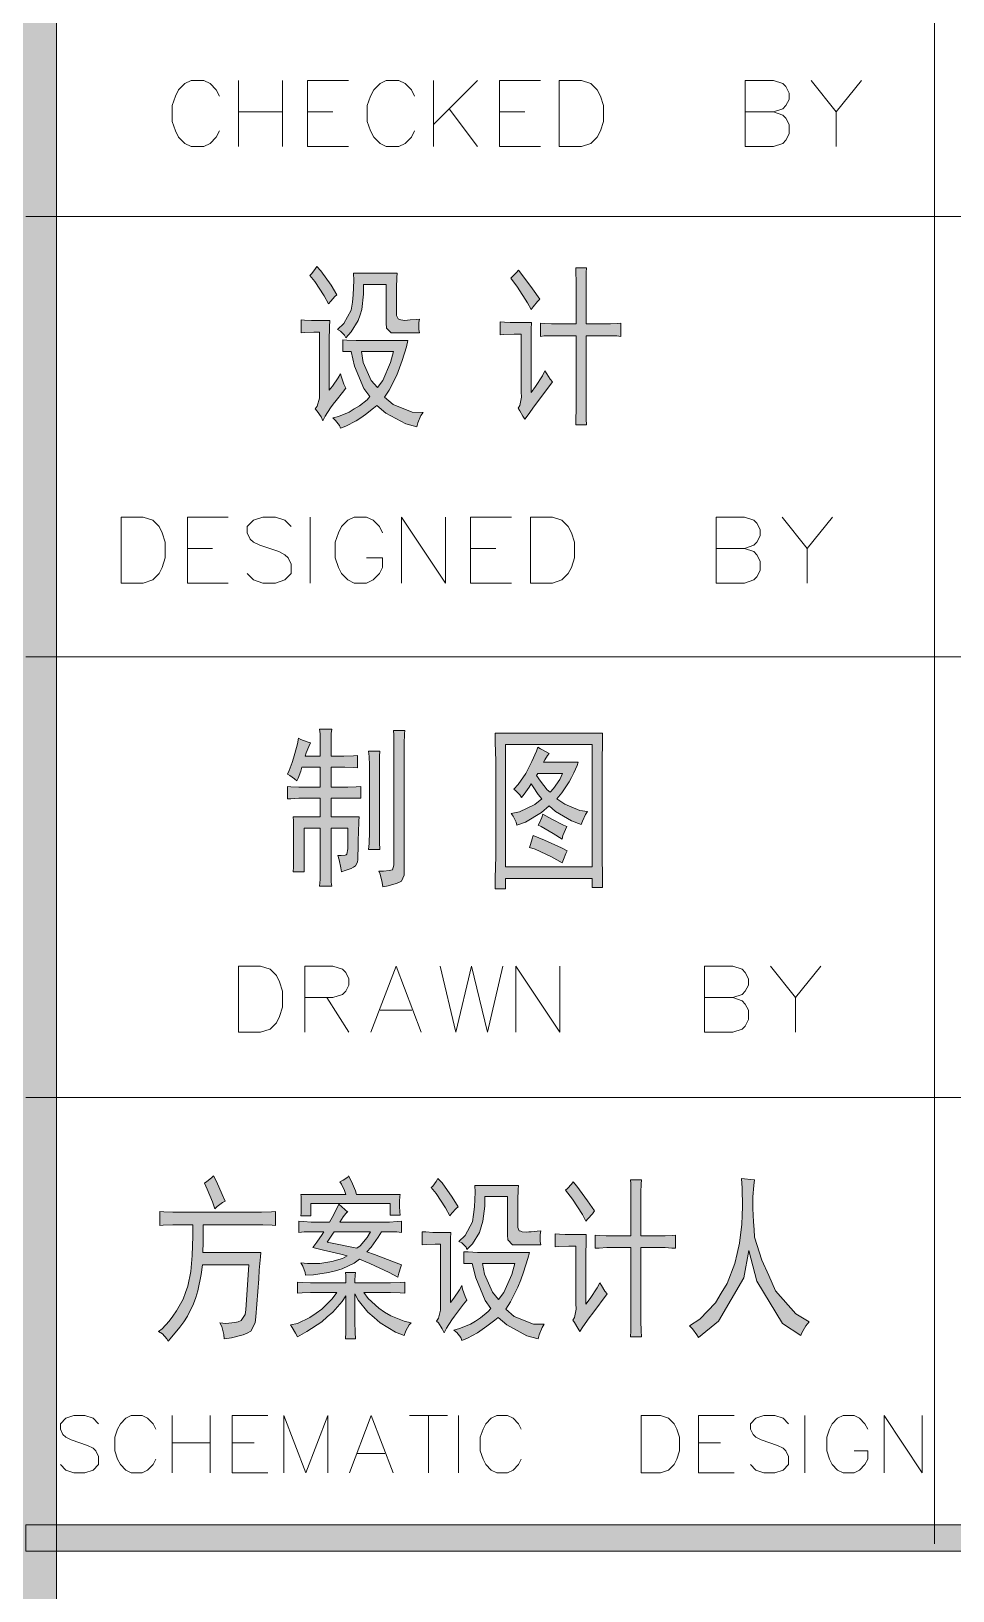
# Model space of a CAD drawing. Header units: millimetres. Extents: x 0 to 829, y 0 to 586.
# Drawn here: x 770.05 to 784.83, y 108.09 to 133.12 of the extents above; entities that cross this region are included whole.
import ezdxf

# ---------------------------------------------------------------- set-up
doc = ezdxf.new("R2010")
doc.units = ezdxf.units.MM

msp = doc.modelspace()

# ---------------------------------------------------------------- hatches: boundary and pattern name
h = msp.add_hatch(color=0)
h.dxf.hatch_style = 2
h.paths.add_polyline_path([(770.449028, 9.860139), (769.464778, 9.860139), (769.464778, 575.772139), (770.449028, 575.772139)])
h = msp.add_hatch(color=0)
h.dxf.hatch_style = 2
h.paths.add_polyline_path([(774.625917, 129.342444), (774.692944, 129.271889), (774.855222, 129.042583), (774.950472, 128.887361), (774.915194, 128.859139), (774.851694, 128.788583), (774.816417, 128.742722), (774.745861, 128.869722), (774.597694, 129.099028), (774.516556, 129.197806), (774.54125, 129.2225), (774.597694, 129.293056)])
h = msp.add_hatch(color=0)
h.dxf.hatch_style = 2
h.paths.add_polyline_path([(775.892389, 128.277056), (775.821833, 128.277056), (775.744222, 128.354667), (775.740694, 128.432278), (775.740694, 129.053167), (775.373806, 129.053167), (775.373806, 128.897944), (775.349111, 128.654528), (775.320889, 128.566333), (775.292667, 128.478139), (775.179778, 128.294694), (775.091583, 128.199444), (775.073944, 128.23825), (775.006917, 128.305278), (774.957528, 128.3335), (775.063361, 128.42875), (775.179778, 128.643944), (775.197417, 128.767417), (775.211528, 128.887361), (775.222111, 129.120194), (775.215056, 129.233083), (775.917083, 129.233083), (775.913556, 129.166056), (775.9065, 129.00025), (775.9065, 128.897944), (775.9065, 128.598083), (775.9065, 128.55575), (775.931194, 128.502833), (775.952361, 128.49225), (775.977056, 128.485194), (776.040556, 128.478139), (776.082889, 128.481667), (776.125222, 128.485194), (776.220472, 128.49225), (776.273389, 128.499306), (776.266333, 128.442861), (776.266333, 128.3335), (776.273389, 128.277056)])
h = msp.add_hatch(color=0)
h.dxf.hatch_style = 2
h.paths.add_polyline_path([(777.864417, 129.286), (777.917333, 129.215444), (778.090194, 128.982611), (778.206611, 128.820333), (778.167806, 128.778), (778.09725, 128.693333), (778.0655, 128.654528), (778.009056, 128.760361), (777.846778, 129.010833), (777.740944, 129.155472), (777.769167, 129.183694), (777.832667, 129.247194)])
h = msp.add_hatch(color=0)
h.dxf.hatch_style = 2
h.paths.add_polyline_path([(778.788694, 128.421694), (778.788694, 128.975556), (778.788694, 129.088444), (778.785167, 129.261306), (778.781639, 129.321278), (778.9545, 129.321278), (778.950972, 129.247194), (778.947444, 129.120194), (778.947444, 129.067278), (778.947444, 128.421694), (779.289639, 128.421694), (779.339028, 128.421694), (779.448389, 128.42875), (779.504833, 128.432278), (779.504833, 128.220611), (779.441333, 128.227667), (779.339028, 128.231194), (779.296694, 128.231194), (778.947444, 128.231194), (778.947444, 127.123472), (778.947444, 127.056444), (778.950972, 126.894167), (778.9545, 126.798917), (778.781639, 126.798917), (778.785167, 126.894167), (778.788694, 127.049389), (778.788694, 127.112889), (778.788694, 128.231194), (778.464139, 128.231194), (778.400639, 128.231194), (778.277167, 128.227667), (778.213667, 128.220611), (778.213667, 128.432278), (778.277167, 128.42875), (778.393583, 128.421694), (778.4465, 128.421694)])
h = msp.add_hatch(color=0)
h.dxf.hatch_style = 2
h.paths.add_polyline_path([(774.834056, 128.478139), (774.830528, 128.375833), (774.823472, 128.153583), (774.823472, 128.033639), (774.823472, 127.356306), (774.879917, 127.423333), (774.971639, 127.553861), (775.006917, 127.620889), (775.021028, 127.567972), (775.063361, 127.451556), (775.091583, 127.388056), (775.038667, 127.321028), (774.936361, 127.194028), (774.8905, 127.134056), (774.844639, 127.074083), (774.7635, 126.940028), (774.724694, 126.865944), (774.696472, 126.929444), (774.632972, 127.021167), (774.601222, 127.056444), (774.632972, 127.098778), (774.66825, 127.229306), (774.66825, 127.310444), (774.66825, 128.287639), (774.580056, 128.287639), (774.435417, 128.284111), (774.375444, 128.277056), (774.375444, 128.488722), (774.428361, 128.481667), (774.54125, 128.478139), (774.601222, 128.478139)])
h = msp.add_hatch(color=0)
h.dxf.hatch_style = 2
h.paths.add_polyline_path([(778.072556, 128.442861), (778.069028, 128.337028), (778.0655, 128.114778), (778.0655, 127.998361), (778.0655, 127.321028), (778.136056, 127.416278), (778.248944, 127.589139), (778.28775, 127.66675), (778.315972, 127.620889), (778.372417, 127.532694), (778.407694, 127.490361), (778.171333, 127.176389), (778.118417, 127.105833), (778.016111, 126.961194), (777.963194, 126.890639), (777.934972, 126.940028), (777.882056, 127.028222), (777.857361, 127.067028), (777.885583, 127.112889), (777.910278, 127.243417), (777.90675, 127.331611), (777.90675, 128.255889), (777.793861, 128.255889), (777.628056, 128.248833), (777.571611, 128.245306), (777.571611, 128.453444), (777.638639, 128.449917), (777.730361, 128.442861), (777.755056, 128.442861)])
h = msp.add_hatch(color=0)
h.paths.add_polyline_path([(775.042194, 128.167694), (775.109222, 128.160639), (775.257389, 128.153583), (775.342056, 128.153583), (776.089944, 128.153583), (776.06525, 128.054806), (775.998222, 127.836083), (775.952361, 127.716139), (775.910028, 127.596194), (775.790083, 127.359833), (775.716, 127.243417), (775.850056, 127.127), (776.156972, 127.007056), (776.333361, 127), (776.298083, 126.950611), (776.248694, 126.834194), (776.231056, 126.767167), (776.054667, 126.816556), (775.733639, 126.989417), (775.592528, 127.112889), (775.536083, 127.067028), (775.409083, 126.96825), (775.331472, 126.915333), (775.257389, 126.865944), (775.095111, 126.77775), (775.006917, 126.746), (774.992806, 126.788333), (774.929306, 126.873), (774.883444, 126.911806), (774.975167, 126.932972), (775.148028, 127.007056), (775.229167, 127.056444), (775.310306, 127.105833), (775.433778, 127.204611), (775.476111, 127.254), (775.384389, 127.384528), (775.232694, 127.744361), (775.17625, 127.977194), (775.042194, 127.977194)])
h.paths.add_polyline_path([(775.599583, 127.398639), (775.68425, 127.511528), (775.81125, 127.800806), (775.857111, 127.977194), (775.342056, 127.977194), (775.370278, 127.804333), (775.500806, 127.515056)])
h = msp.add_hatch(color=0)
h.dxf.hatch_style = 2
h.paths.add_polyline_path([(774.523611, 121.69775), (774.498917, 121.641306), (774.456583, 121.535472), (774.438944, 121.486083), (774.682361, 121.486083), (774.682361, 121.623667), (774.678833, 121.842389), (774.671778, 121.92), (774.865806, 121.92), (774.85875, 121.845917), (774.855222, 121.630722), (774.855222, 121.486083), (774.982222, 121.486083), (775.063361, 121.486083), (775.215056, 121.489611), (775.282083, 121.496667), (775.282083, 121.295583), (775.222111, 121.302639), (775.077472, 121.306167), (774.989278, 121.306167), (774.855222, 121.306167), (774.855222, 120.985139), (775.063361, 120.985139), (775.126861, 120.985139), (775.260917, 120.992194), (775.331472, 120.995722), (775.331472, 120.80875), (774.855222, 120.80875), (774.855222, 120.508889), (775.306778, 120.508889), (775.30325, 120.441861), (775.296194, 120.258417), (775.292667, 120.142), (775.292667, 120.025583), (775.285611, 119.866833), (775.285611, 119.8245), (775.282083, 119.782167), (775.246806, 119.722194), (775.215056, 119.704556), (775.179778, 119.683389), (775.084528, 119.648111), (775.024556, 119.630472), (775.013972, 119.693972), (774.98575, 119.820972), (774.964583, 119.888), (775.0175, 119.888), (775.084528, 119.895056), (775.098639, 119.902111), (775.109222, 119.912694), (775.123333, 119.997361), (775.123333, 120.074972), (775.123333, 120.328972), (774.855222, 120.328972), (774.855222, 119.718667), (774.855222, 119.626944), (774.85875, 119.464667), (774.865806, 119.397639), (774.671778, 119.397639), (774.678833, 119.503472), (774.682361, 119.66575), (774.682361, 119.718667), (774.682361, 120.328972), (774.424833, 120.328972), (774.424833, 119.630472), (774.248444, 119.630472), (774.251972, 119.704556), (774.2555, 119.852722), (774.2555, 119.930333), (774.2555, 120.17375), (774.2555, 120.279583), (774.251972, 120.448917), (774.248444, 120.508889), (774.682361, 120.508889), (774.682361, 120.80875), (774.41425, 120.80875), (774.340167, 120.80875), (774.209639, 120.801694), (774.156722, 120.798167), (774.156722, 120.995722), (774.209639, 120.992194), (774.340167, 120.985139), (774.41425, 120.985139), (774.682361, 120.985139), (774.682361, 121.306167), (774.389556, 121.306167), (774.368389, 121.242667), (774.326056, 121.129778), (774.308417, 121.087444), (774.269611, 121.119194), (774.195528, 121.175639), (774.156722, 121.196806), (774.184944, 121.25325), (774.234333, 121.38025), (774.2555, 121.450806), (774.276667, 121.524889), (774.315472, 121.683639), (774.333111, 121.775361), (774.371917, 121.750667), (774.470694, 121.711861)])
h = msp.add_hatch(color=0)
h.dxf.hatch_style = 2
h.paths.add_polyline_path([(776.040556, 121.895306), (776.0335, 121.842389), (776.029972, 121.680111), (776.029972, 121.574278), (776.029972, 119.655167), (776.029972, 119.574028), (775.987639, 119.478778), (775.941778, 119.457611), (775.899444, 119.439972), (775.772444, 119.404694), (775.687778, 119.387056), (775.677194, 119.457611), (775.641917, 119.588139), (775.62075, 119.641056), (775.694833, 119.641056), (775.790083, 119.648111), (775.814778, 119.655167), (775.839472, 119.658694), (775.864167, 119.732778), (775.864167, 119.796278), (775.864167, 121.574278), (775.864167, 121.669528), (775.860639, 121.828278), (775.857111, 121.895306)])
h = msp.add_hatch(color=0)
h.paths.add_polyline_path([(779.212028, 121.852972), (779.2085, 121.711861), (779.204972, 121.408472), (779.204972, 121.242667), (779.204972, 120.053806), (779.204972, 119.880944), (779.2085, 119.542278), (779.212028, 119.376472), (779.046222, 119.376472), (779.046222, 119.521111), (777.65275, 119.521111), (777.65275, 119.355306), (777.486944, 119.355306), (777.490472, 119.524639), (777.497528, 119.880944), (777.497528, 120.064389), (777.497528, 121.242667), (777.497528, 121.401417), (777.490472, 121.708333), (777.486944, 121.852972)])
h.paths.add_polyline_path([(779.046222, 119.708083), (779.046222, 121.673056), (777.65275, 121.673056), (777.65275, 119.708083)])
h = msp.add_hatch(color=0)
h.dxf.hatch_style = 2
h.paths.add_polyline_path([(775.638389, 121.563694), (775.634861, 121.486083), (775.631333, 121.344972), (775.631333, 121.285), (775.631333, 120.36425), (775.631333, 120.286639), (775.634861, 120.096139), (775.638389, 119.986778), (775.454944, 119.986778), (775.465528, 120.082028), (775.472583, 120.269), (775.472583, 120.36425), (775.472583, 121.285), (775.472583, 121.341444), (775.465528, 121.479028), (775.454944, 121.563694)])
h = msp.add_hatch(color=0)
h.paths.add_polyline_path([(778.354778, 121.528417), (778.330083, 121.496667), (778.284222, 121.426111), (778.263056, 121.387306), (778.820444, 121.387306), (778.802806, 121.334389), (778.749889, 121.214444), (778.711083, 121.140361), (778.675806, 121.069806), (778.559389, 120.896944), (778.47825, 120.798167), (778.60525, 120.7135), (778.848667, 120.614722), (778.968611, 120.597083), (778.940389, 120.547694), (778.891, 120.441861), (778.869833, 120.385417), (778.714611, 120.448917), (778.457083, 120.597083), (778.354778, 120.685278), (778.234833, 120.579444), (777.973778, 120.424222), (777.836194, 120.374833), (777.825611, 120.424222), (777.77975, 120.519472), (777.744472, 120.565333), (777.878528, 120.590028), (778.125472, 120.709972), (778.238361, 120.798167), (778.178389, 120.868722), (778.09725, 120.992194), (778.069028, 121.041583), (778.03375, 120.985139), (777.952611, 120.875778), (777.913806, 120.819333), (777.882056, 120.865194), (777.822083, 120.928694), (777.786806, 120.953389), (777.857361, 121.031), (777.980833, 121.203861), (778.030222, 121.302639), (778.079611, 121.397889), (778.150167, 121.563694), (778.171333, 121.630722), (778.213667, 121.6025), (778.305389, 121.553111)])
h.paths.add_polyline_path([(778.153694, 121.175639), (778.217194, 121.080389), (778.323028, 120.946333), (778.368889, 120.907528), (778.425333, 120.963972), (778.524111, 121.112139), (778.569972, 121.207389), (778.171333, 121.207389)])
h = msp.add_hatch(color=0)
h.dxf.hatch_style = 2
h.paths.add_polyline_path([(778.252472, 120.551222), (778.397111, 120.473611), (778.587611, 120.374833), (778.637, 120.353667), (778.615833, 120.307806), (778.577028, 120.209028), (778.562917, 120.152583), (778.421806, 120.240778), (778.227778, 120.353667), (778.178389, 120.374833), (778.199556, 120.413639), (778.238361, 120.501833)])
h = msp.add_hatch(color=0)
h.dxf.hatch_style = 2
h.paths.add_polyline_path([(778.09725, 120.209028), (778.280694, 120.134944), (778.552333, 120.015), (778.644056, 119.965611), (778.622889, 119.91975), (778.584083, 119.8245), (778.562917, 119.775111), (778.390056, 119.870361), (778.129, 119.993833), (778.037278, 120.018528), (778.054917, 120.064389), (778.083139, 120.159639)])
h = msp.add_hatch(color=0)
h.dxf.hatch_style = 2
h.paths.add_polyline_path([(772.989028, 114.218861), (772.95375, 114.33175), (772.869083, 114.536361), (772.823222, 114.631611), (772.862028, 114.659833), (772.936111, 114.719806), (772.971389, 114.751556), (773.01725, 114.659833), (773.108972, 114.451694), (773.154833, 114.342333), (773.116028, 114.321167), (773.031361, 114.257667)])
h = msp.add_hatch(color=0)
h.dxf.hatch_style = 2
h.paths.add_polyline_path([(775.137444, 114.751556), (775.183306, 114.659833), (775.246806, 114.508139), (775.264444, 114.451694), (775.962944, 114.451694), (775.959417, 114.419944), (775.955889, 114.342333), (775.955889, 114.296472), (775.955889, 114.257667), (775.959417, 114.169472), (775.962944, 114.120083), (775.804194, 114.120083), (775.804194, 114.307056), (774.530667, 114.307056), (774.530667, 114.1095), (774.371917, 114.1095), (774.375444, 114.151833), (774.378972, 114.243556), (774.378972, 114.285889), (774.378972, 114.335278), (774.375444, 114.419944), (774.371917, 114.451694), (775.095111, 114.451694), (775.070417, 114.515194), (775.021028, 114.613972), (774.996333, 114.652778), (775.04925, 114.681), (775.123333, 114.730389)])
h = msp.add_hatch(color=0)
h.dxf.hatch_style = 2
h.paths.add_polyline_path([(776.569722, 114.709222), (776.63675, 114.635139), (776.799028, 114.409361), (776.894278, 114.254139), (776.862528, 114.225917), (776.7955, 114.151833), (776.76375, 114.1095), (776.689667, 114.2365), (776.5415, 114.465806), (776.463889, 114.564583), (776.488583, 114.58575), (776.5415, 114.659833)])
h = msp.add_hatch(color=0)
h.dxf.hatch_style = 2
h.paths.add_polyline_path([(778.742833, 114.652778), (778.799278, 114.582222), (778.968611, 114.345861), (779.085028, 114.187111), (779.04975, 114.14125), (778.975667, 114.060111), (778.943917, 114.021306), (778.891, 114.127139), (778.728722, 114.374083), (778.619361, 114.518722), (778.647583, 114.546944), (778.711083, 114.613972)])
h = msp.add_hatch(color=0)
h.dxf.hatch_style = 2
h.paths.add_polyline_path([(779.667111, 113.788472), (779.667111, 114.342333), (779.667111, 114.451694), (779.663583, 114.624556), (779.660056, 114.684528), (779.836444, 114.684528), (779.829389, 114.613972), (779.825861, 114.486972), (779.825861, 114.430528), (779.825861, 113.788472), (780.168056, 113.788472), (780.217444, 113.788472), (780.326806, 113.792), (780.38325, 113.799056), (780.38325, 113.587389), (780.323278, 113.590917), (780.217444, 113.597972), (780.175111, 113.597972), (779.825861, 113.597972), (779.825861, 112.486722), (779.825861, 112.419694), (779.829389, 112.260944), (779.836444, 112.165694), (779.660056, 112.165694), (779.663583, 112.260944), (779.667111, 112.416167), (779.667111, 112.476139), (779.667111, 113.597972), (779.342556, 113.597972), (779.282583, 113.597972), (779.155583, 113.590917), (779.095611, 113.587389), (779.095611, 113.799056), (779.155583, 113.792), (779.272, 113.788472), (779.328444, 113.788472)])
h = msp.add_hatch(color=0)
h.dxf.hatch_style = 2
h.paths.add_polyline_path([(780.609028, 112.342083), (780.771306, 112.447917), (781.025306, 112.708972), (781.117028, 112.864194), (781.20875, 113.019417), (781.33575, 113.340444), (781.371028, 113.502722), (781.406306, 113.668528), (781.445111, 113.971917), (781.452167, 114.113028), (781.455694, 114.257667), (781.452167, 114.554), (781.441583, 114.709222), (781.487444, 114.702167), (781.593278, 114.691583), (781.649722, 114.684528), (781.639139, 114.596333), (781.625028, 114.412889), (781.625028, 114.321167), (781.625028, 114.225917), (781.632083, 114.010722), (781.642667, 113.88725), (781.649722, 113.763778), (781.769667, 113.396889), (781.879028, 113.149944), (781.988389, 112.903), (782.312944, 112.532583), (782.524611, 112.409111), (782.475222, 112.342083), (782.408194, 112.232722), (782.390556, 112.186861), (782.101278, 112.377361), (781.685, 113.058222), (781.558, 113.552111), (781.476861, 113.114667), (781.071167, 112.416167), (780.750139, 112.155111), (780.725444, 112.197444), (780.654889, 112.292694)])
h = msp.add_hatch(color=0)
h.dxf.hatch_style = 2
h.paths.add_polyline_path([(777.836194, 113.643833), (777.765639, 113.643833), (777.691556, 113.721444), (777.688028, 113.799056), (777.688028, 114.419944), (777.321139, 114.419944), (777.321139, 114.264722), (777.292917, 114.021306), (777.264694, 113.929583), (777.24, 113.841389), (777.123583, 113.657944), (777.035389, 113.566222), (777.021278, 113.605028), (776.95425, 113.672056), (776.904861, 113.69675), (777.007167, 113.792), (777.127111, 114.010722), (777.141222, 114.130667), (777.155333, 114.254139), (777.165917, 114.486972), (777.162389, 114.596333), (777.860889, 114.596333), (777.857361, 114.529306), (777.853833, 114.3635), (777.853833, 114.264722), (777.853833, 113.964861), (777.853833, 113.919), (777.875, 113.866083), (777.899694, 113.859028), (777.920861, 113.851972), (777.987889, 113.844917), (778.026694, 113.848444), (778.069028, 113.851972), (778.164278, 113.859028), (778.220722, 113.866083), (778.210139, 113.809639), (778.210139, 113.69675), (778.220722, 113.643833)])
h = msp.add_hatch(color=0)
h.dxf.hatch_style = 2
h.paths.add_polyline_path([(772.107083, 114.176528), (772.174111, 114.169472), (772.31875, 114.165944), (772.399889, 114.165944), (773.638139, 114.165944), (773.740444, 114.165944), (773.902722, 114.169472), (773.962694, 114.176528), (773.962694, 113.954278), (773.909778, 113.957806), (773.761611, 113.964861), (773.662833, 113.964861), (772.805583, 113.964861), (772.805583, 113.904889), (772.802056, 113.682639), (772.798528, 113.520361), (773.729861, 113.520361), (773.722806, 113.449806), (773.705167, 113.238139), (773.698111, 113.097028), (773.648722, 112.486722), (773.638139, 112.387944), (773.567583, 112.257417), (773.507611, 112.225667), (773.444111, 112.197444), (773.260667, 112.148056), (773.140722, 112.133944), (773.137194, 112.2045), (773.101917, 112.3315), (773.073694, 112.387944), (773.168944, 112.380889), (773.313583, 112.395), (773.362972, 112.409111), (773.415889, 112.42675), (773.475861, 112.522), (773.489972, 112.599611), (773.539361, 113.319278), (772.791472, 113.319278), (772.773833, 113.164056), (772.720917, 112.903), (772.685639, 112.797167), (772.650361, 112.694861), (772.551583, 112.497306), (772.491611, 112.409111), (772.428111, 112.320917), (772.301111, 112.165694), (772.241139, 112.098667), (772.2235, 112.133944), (772.149417, 112.211556), (772.089444, 112.253889), (772.145889, 112.292694), (772.258778, 112.416167), (772.31875, 112.497306), (772.378722, 112.581972), (772.481028, 112.772472), (772.519833, 112.874778), (772.558639, 112.980611), (772.608028, 113.213444), (772.618611, 113.343972), (772.629194, 113.470972), (772.639778, 113.781417), (772.639778, 113.964861), (772.406944, 113.964861), (772.315222, 113.964861), (772.163528, 113.957806), (772.107083, 113.954278)])
h = msp.add_hatch(color=0)
h.paths.add_polyline_path([(775.123333, 114.165944), (775.11275, 114.169472), (775.04925, 114.091861), (774.996333, 114.007194), (775.737167, 114.007194), (775.793611, 114.007194), (775.917083, 114.01425), (775.987639, 114.021306), (775.987639, 113.841389), (775.910028, 113.848444), (775.74775, 113.851972), (775.663083, 113.851972), (775.613694, 113.763778), (775.497278, 113.605028), (775.43025, 113.530944), (775.553722, 113.488611), (775.832417, 113.382778), (775.987639, 113.319278), (775.973528, 113.287528), (775.945306, 113.18875), (775.927667, 113.121722), (775.786556, 113.199333), (775.479639, 113.343972), (775.313833, 113.411), (775.229167, 113.3475), (775.035139, 113.255778), (774.925778, 113.227556), (774.816417, 113.195806), (774.576528, 113.160528), (774.446, 113.153472), (774.442472, 113.199333), (774.403667, 113.298111), (774.371917, 113.354556), (774.47775, 113.343972), (774.675306, 113.343972), (774.770556, 113.358083), (774.869333, 113.372194), (775.038667, 113.425111), (775.11275, 113.463917), (775.010444, 113.492139), (774.735278, 113.559167), (774.562417, 113.597972), (774.625917, 113.682639), (774.714111, 113.809639), (774.738806, 113.851972), (774.580056, 113.851972), (774.548306, 113.851972), (774.424833, 113.848444), (774.340167, 113.841389), (774.340167, 114.021306), (774.41425, 114.01425), (774.534194, 114.007194), (774.580056, 114.007194), (774.830528, 114.007194), (774.876389, 114.081278), (774.950472, 114.225917), (774.978694, 114.296472)])
h.paths.add_polyline_path([(774.79525, 113.686167), (774.925778, 113.657944), (775.162139, 113.608556), (775.2715, 113.587389), (775.324417, 113.626194), (775.433778, 113.76025), (775.486694, 113.851972), (774.904611, 113.851972), (774.879917, 113.813167), (774.827, 113.732028)])
h = msp.add_hatch(color=0)
h.dxf.hatch_style = 2
h.paths.add_polyline_path([(776.777861, 113.841389), (776.774333, 113.742611), (776.770806, 113.520361), (776.770806, 113.396889), (776.770806, 112.719556), (776.823722, 112.786583), (776.915444, 112.920639), (776.95425, 112.987667), (776.964833, 112.931222), (777.007167, 112.814806), (777.035389, 112.754833), (776.982472, 112.687806), (776.883694, 112.560806), (776.837833, 112.497306), (776.791972, 112.437333), (776.707306, 112.303278), (776.672028, 112.232722), (776.640278, 112.292694), (776.580306, 112.387944), (776.545028, 112.419694), (776.580306, 112.465556), (776.612056, 112.592556), (776.612056, 112.677222), (776.612056, 113.654417), (776.523861, 113.654417), (776.379222, 113.647361), (776.31925, 113.643833), (776.31925, 113.851972), (776.375694, 113.848444), (776.488583, 113.841389), (776.545028, 113.841389)])
h = msp.add_hatch(color=0)
h.dxf.hatch_style = 2
h.paths.add_polyline_path([(778.950972, 113.809639), (778.947444, 113.703806), (778.943917, 113.481556), (778.943917, 113.365139), (778.943917, 112.687806), (779.014472, 112.783056), (779.127361, 112.952389), (779.169694, 113.033528), (779.194389, 112.987667), (779.250833, 112.899472), (779.286111, 112.853611), (779.053278, 112.543167), (778.996833, 112.472611), (778.894528, 112.327972), (778.845139, 112.253889), (778.813389, 112.303278), (778.760472, 112.395), (778.735778, 112.433806), (778.764, 112.476139), (778.788694, 112.610194), (778.785167, 112.698389), (778.785167, 113.619139), (778.672278, 113.619139), (778.506472, 113.615611), (778.453556, 113.608556), (778.453556, 113.820222), (778.520583, 113.813167), (778.612306, 113.809639), (778.637, 113.809639)])
h = msp.add_hatch(color=0)
h.paths.add_polyline_path([(776.986, 113.530944), (777.053028, 113.527417), (777.204722, 113.520361), (777.285861, 113.520361), (778.037278, 113.520361), (778.012583, 113.421583), (777.942028, 113.202861), (777.899694, 113.082917), (777.853833, 112.962972), (777.737417, 112.726611), (777.659806, 112.610194), (777.793861, 112.493778), (778.104306, 112.370306), (778.277167, 112.366778), (778.245417, 112.317389), (778.196028, 112.197444), (778.178389, 112.133944), (777.998472, 112.183333), (777.677444, 112.356194), (777.536333, 112.476139), (777.483417, 112.433806), (777.352889, 112.335028), (777.278806, 112.282111), (777.204722, 112.229194), (777.042444, 112.144528), (776.95425, 112.10925), (776.936611, 112.155111), (776.873111, 112.23625), (776.82725, 112.275056), (776.918972, 112.29975), (777.091833, 112.370306), (777.172972, 112.419694), (777.254111, 112.472611), (777.377583, 112.571389), (777.419917, 112.620778), (777.328194, 112.747778), (777.180028, 113.111139), (777.120056, 113.343972), (776.986, 113.343972)])
h.paths.add_polyline_path([(777.543389, 112.765417), (777.628056, 112.874778), (777.758583, 113.164056), (777.804444, 113.343972), (777.285861, 113.343972), (777.317611, 113.171111), (777.444611, 112.881833)])
h = msp.add_hatch(color=0)
h.dxf.hatch_style = 2
h.paths.add_polyline_path([(775.095111, 113.033528), (775.095111, 113.065278), (775.091583, 113.149944), (775.088056, 113.199333), (775.246806, 113.199333), (775.243278, 113.153472), (775.23975, 113.072333), (775.23975, 113.033528), (775.737167, 113.033528), (775.81125, 113.033528), (775.962944, 113.037056), (776.037028, 113.044111), (776.037028, 112.864194), (775.962944, 112.87125), (775.81125, 112.874778), (775.737167, 112.874778), (775.380861, 112.874778), (775.451417, 112.783056), (775.62075, 112.627833), (775.716, 112.564333), (775.814778, 112.504361), (776.026444, 112.416167), (776.139333, 112.387944), (776.107583, 112.359722), (776.054667, 112.260944), (776.029972, 112.186861), (775.888861, 112.243306), (775.645444, 112.387944), (775.546667, 112.476139), (775.447889, 112.564333), (775.292667, 112.754833), (775.23975, 112.853611), (775.23975, 112.476139), (775.23975, 112.409111), (775.243278, 112.23625), (775.246806, 112.133944), (775.088056, 112.133944), (775.091583, 112.23625), (775.095111, 112.419694), (775.095111, 112.497306), (775.095111, 112.821861), (775.035139, 112.733667), (774.883444, 112.564333), (774.79525, 112.486722), (774.710583, 112.409111), (774.467167, 112.250361), (774.315472, 112.165694), (774.28725, 112.222139), (774.234333, 112.317389), (774.206111, 112.356194), (774.315472, 112.380889), (774.516556, 112.476139), (774.615333, 112.543167), (774.710583, 112.610194), (774.876389, 112.776), (774.946944, 112.874778), (774.573, 112.874778), (774.523611, 112.874778), (774.393083, 112.87125), (774.315472, 112.864194), (774.315472, 113.044111), (774.393083, 113.037056), (774.523611, 113.033528), (774.573, 113.033528)])
h = msp.add_hatch(color=0)
h.dxf.hatch_style = 2
h.paths.add_polyline_path([(769.958667, 108.726111), (769.958667, 109.149444), (819.294639, 109.149444), (819.294639, 108.726111)])

# ---------------------------------------------------------------- linework, layer by layer
at = {"color": 0, "lineweight": 0}
for points in [[(770.449028, 9.860139), (769.464778, 9.860139), (769.464778, 575.772139), (770.449028, 575.772139)], [(778.517056, 131.268611), (778.517056, 132.326944), (778.873361, 132.326944), (779.025056, 132.277556), (779.123833, 132.17525), (779.17675, 132.076472), (779.226139, 131.924778), (779.226139, 131.670778), (779.17675, 131.519083), (779.123833, 131.420306), (779.025056, 131.318), (778.873361, 131.268611)], [(774.625917, 129.342444), (774.692944, 129.271889), (774.855222, 129.042583), (774.950472, 128.887361), (774.915194, 128.859139), (774.851694, 128.788583), (774.816417, 128.742722), (774.745861, 128.869722), (774.597694, 129.099028), (774.516556, 129.197806), (774.54125, 129.2225), (774.597694, 129.293056)], [(775.892389, 128.277056), (775.821833, 128.277056), (775.744222, 128.354667), (775.740694, 128.432278), (775.740694, 129.053167), (775.373806, 129.053167), (775.373806, 128.897944), (775.349111, 128.654528), (775.320889, 128.566333), (775.292667, 128.478139), (775.179778, 128.294694), (775.091583, 128.199444), (775.073944, 128.23825), (775.006917, 128.305278), (774.957528, 128.3335), (775.063361, 128.42875), (775.179778, 128.643944), (775.197417, 128.767417), (775.211528, 128.887361), (775.222111, 129.120194), (775.215056, 129.233083), (775.917083, 129.233083), (775.913556, 129.166056), (775.9065, 129.00025), (775.9065, 128.897944), (775.9065, 128.598083), (775.9065, 128.55575), (775.931194, 128.502833), (775.952361, 128.49225), (775.977056, 128.485194), (776.040556, 128.478139), (776.082889, 128.481667), (776.125222, 128.485194), (776.220472, 128.49225), (776.273389, 128.499306), (776.266333, 128.442861), (776.266333, 128.3335), (776.273389, 128.277056)], [(777.864417, 129.286), (777.917333, 129.215444), (778.090194, 128.982611), (778.206611, 128.820333), (778.167806, 128.778), (778.09725, 128.693333), (778.0655, 128.654528), (778.009056, 128.760361), (777.846778, 129.010833), (777.740944, 129.155472), (777.769167, 129.183694), (777.832667, 129.247194)], [(778.788694, 128.421694), (778.788694, 128.975556), (778.788694, 129.088444), (778.785167, 129.261306), (778.781639, 129.321278), (778.9545, 129.321278), (778.950972, 129.247194), (778.947444, 129.120194), (778.947444, 129.067278), (778.947444, 128.421694), (779.289639, 128.421694), (779.339028, 128.421694), (779.448389, 128.42875), (779.504833, 128.432278), (779.504833, 128.220611), (779.441333, 128.227667), (779.339028, 128.231194), (779.296694, 128.231194), (778.947444, 128.231194), (778.947444, 127.123472), (778.947444, 127.056444), (778.950972, 126.894167), (778.9545, 126.798917), (778.781639, 126.798917), (778.785167, 126.894167), (778.788694, 127.049389), (778.788694, 127.112889), (778.788694, 128.231194), (778.464139, 128.231194), (778.400639, 128.231194), (778.277167, 128.227667), (778.213667, 128.220611), (778.213667, 128.432278), (778.277167, 128.42875), (778.393583, 128.421694), (778.4465, 128.421694)], [(774.834056, 128.478139), (774.830528, 128.375833), (774.823472, 128.153583), (774.823472, 128.033639), (774.823472, 127.356306), (774.879917, 127.423333), (774.971639, 127.553861), (775.006917, 127.620889), (775.021028, 127.567972), (775.063361, 127.451556), (775.091583, 127.388056), (775.038667, 127.321028), (774.936361, 127.194028), (774.8905, 127.134056), (774.844639, 127.074083), (774.7635, 126.940028), (774.724694, 126.865944), (774.696472, 126.929444), (774.632972, 127.021167), (774.601222, 127.056444), (774.632972, 127.098778), (774.66825, 127.229306), (774.66825, 127.310444), (774.66825, 128.287639), (774.580056, 128.287639), (774.435417, 128.284111), (774.375444, 128.277056), (774.375444, 128.488722), (774.428361, 128.481667), (774.54125, 128.478139), (774.601222, 128.478139)], [(778.072556, 128.442861), (778.069028, 128.337028), (778.0655, 128.114778), (778.0655, 127.998361), (778.0655, 127.321028), (778.136056, 127.416278), (778.248944, 127.589139), (778.28775, 127.66675), (778.315972, 127.620889), (778.372417, 127.532694), (778.407694, 127.490361), (778.171333, 127.176389), (778.118417, 127.105833), (778.016111, 126.961194), (777.963194, 126.890639), (777.934972, 126.940028), (777.882056, 127.028222), (777.857361, 127.067028), (777.885583, 127.112889), (777.910278, 127.243417), (777.90675, 127.331611), (777.90675, 128.255889), (777.793861, 128.255889), (777.628056, 128.248833), (777.571611, 128.245306), (777.571611, 128.453444), (777.638639, 128.449917), (777.730361, 128.442861), (777.755056, 128.442861)], [(775.042194, 128.167694), (775.109222, 128.160639), (775.257389, 128.153583), (775.342056, 128.153583), (776.089944, 128.153583), (776.06525, 128.054806), (775.998222, 127.836083), (775.952361, 127.716139), (775.910028, 127.596194), (775.790083, 127.359833), (775.716, 127.243417), (775.850056, 127.127), (776.156972, 127.007056), (776.333361, 127), (776.298083, 126.950611), (776.248694, 126.834194), (776.231056, 126.767167), (776.054667, 126.816556), (775.733639, 126.989417), (775.592528, 127.112889), (775.536083, 127.067028), (775.409083, 126.96825), (775.331472, 126.915333), (775.257389, 126.865944), (775.095111, 126.77775), (775.006917, 126.746), (774.992806, 126.788333), (774.929306, 126.873), (774.883444, 126.911806), (774.975167, 126.932972), (775.148028, 127.007056), (775.229167, 127.056444), (775.310306, 127.105833), (775.433778, 127.204611), (775.476111, 127.254), (775.384389, 127.384528), (775.232694, 127.744361), (775.17625, 127.977194), (775.042194, 127.977194)], [(775.599583, 127.398639), (775.68425, 127.511528), (775.81125, 127.800806), (775.857111, 127.977194), (775.342056, 127.977194), (775.370278, 127.804333), (775.500806, 127.515056)], [(771.489722, 124.262444), (771.489722, 125.320778), (771.8425, 125.320778), (771.994194, 125.271389), (772.0965, 125.169083), (772.145889, 125.070306), (772.195278, 124.918611), (772.195278, 124.664611), (772.145889, 124.512917), (772.0965, 124.414139), (771.994194, 124.311833), (771.8425, 124.262444)], [(778.054917, 124.262444), (778.054917, 125.320778), (778.407694, 125.320778), (778.559389, 125.271389), (778.658167, 125.169083), (778.711083, 125.070306), (778.760472, 124.918611), (778.760472, 124.664611), (778.711083, 124.512917), (778.658167, 124.414139), (778.559389, 124.311833), (778.407694, 124.262444)], [(774.523611, 121.69775), (774.498917, 121.641306), (774.456583, 121.535472), (774.438944, 121.486083), (774.682361, 121.486083), (774.682361, 121.623667), (774.678833, 121.842389), (774.671778, 121.92), (774.865806, 121.92), (774.85875, 121.845917), (774.855222, 121.630722), (774.855222, 121.486083), (774.982222, 121.486083), (775.063361, 121.486083), (775.215056, 121.489611), (775.282083, 121.496667), (775.282083, 121.295583), (775.222111, 121.302639), (775.077472, 121.306167), (774.989278, 121.306167), (774.855222, 121.306167), (774.855222, 120.985139), (775.063361, 120.985139), (775.126861, 120.985139), (775.260917, 120.992194), (775.331472, 120.995722), (775.331472, 120.80875), (774.855222, 120.80875), (774.855222, 120.508889), (775.306778, 120.508889), (775.30325, 120.441861), (775.296194, 120.258417), (775.292667, 120.142), (775.292667, 120.025583), (775.285611, 119.866833), (775.285611, 119.8245), (775.282083, 119.782167), (775.246806, 119.722194), (775.215056, 119.704556), (775.179778, 119.683389), (775.084528, 119.648111), (775.024556, 119.630472), (775.013972, 119.693972), (774.98575, 119.820972), (774.964583, 119.888), (775.0175, 119.888), (775.084528, 119.895056), (775.098639, 119.902111), (775.109222, 119.912694), (775.123333, 119.997361), (775.123333, 120.074972), (775.123333, 120.328972), (774.855222, 120.328972), (774.855222, 119.718667), (774.855222, 119.626944), (774.85875, 119.464667), (774.865806, 119.397639), (774.671778, 119.397639), (774.678833, 119.503472), (774.682361, 119.66575), (774.682361, 119.718667), (774.682361, 120.328972), (774.424833, 120.328972), (774.424833, 119.630472), (774.248444, 119.630472), (774.251972, 119.704556), (774.2555, 119.852722), (774.2555, 119.930333), (774.2555, 120.17375), (774.2555, 120.279583), (774.251972, 120.448917), (774.248444, 120.508889), (774.682361, 120.508889), (774.682361, 120.80875), (774.41425, 120.80875), (774.340167, 120.80875), (774.209639, 120.801694), (774.156722, 120.798167), (774.156722, 120.995722), (774.209639, 120.992194), (774.340167, 120.985139), (774.41425, 120.985139), (774.682361, 120.985139), (774.682361, 121.306167), (774.389556, 121.306167), (774.368389, 121.242667), (774.326056, 121.129778), (774.308417, 121.087444), (774.269611, 121.119194), (774.195528, 121.175639), (774.156722, 121.196806), (774.184944, 121.25325), (774.234333, 121.38025), (774.2555, 121.450806), (774.276667, 121.524889), (774.315472, 121.683639), (774.333111, 121.775361), (774.371917, 121.750667), (774.470694, 121.711861)], [(776.040556, 121.895306), (776.0335, 121.842389), (776.029972, 121.680111), (776.029972, 121.574278), (776.029972, 119.655167), (776.029972, 119.574028), (775.987639, 119.478778), (775.941778, 119.457611), (775.899444, 119.439972), (775.772444, 119.404694), (775.687778, 119.387056), (775.677194, 119.457611), (775.641917, 119.588139), (775.62075, 119.641056), (775.694833, 119.641056), (775.790083, 119.648111), (775.814778, 119.655167), (775.839472, 119.658694), (775.864167, 119.732778), (775.864167, 119.796278), (775.864167, 121.574278), (775.864167, 121.669528), (775.860639, 121.828278), (775.857111, 121.895306)], [(779.212028, 121.852972), (779.2085, 121.711861), (779.204972, 121.408472), (779.204972, 121.242667), (779.204972, 120.053806), (779.204972, 119.880944), (779.2085, 119.542278), (779.212028, 119.376472), (779.046222, 119.376472), (779.046222, 119.521111), (777.65275, 119.521111), (777.65275, 119.355306), (777.486944, 119.355306), (777.490472, 119.524639), (777.497528, 119.880944), (777.497528, 120.064389), (777.497528, 121.242667), (777.497528, 121.401417), (777.490472, 121.708333), (777.486944, 121.852972)], [(779.046222, 119.708083), (779.046222, 121.673056), (777.65275, 121.673056), (777.65275, 119.708083)], [(775.638389, 121.563694), (775.634861, 121.486083), (775.631333, 121.344972), (775.631333, 121.285), (775.631333, 120.36425), (775.631333, 120.286639), (775.634861, 120.096139), (775.638389, 119.986778), (775.454944, 119.986778), (775.465528, 120.082028), (775.472583, 120.269), (775.472583, 120.36425), (775.472583, 121.285), (775.472583, 121.341444), (775.465528, 121.479028), (775.454944, 121.563694)], [(778.354778, 121.528417), (778.330083, 121.496667), (778.284222, 121.426111), (778.263056, 121.387306), (778.820444, 121.387306), (778.802806, 121.334389), (778.749889, 121.214444), (778.711083, 121.140361), (778.675806, 121.069806), (778.559389, 120.896944), (778.47825, 120.798167), (778.60525, 120.7135), (778.848667, 120.614722), (778.968611, 120.597083), (778.940389, 120.547694), (778.891, 120.441861), (778.869833, 120.385417), (778.714611, 120.448917), (778.457083, 120.597083), (778.354778, 120.685278), (778.234833, 120.579444), (777.973778, 120.424222), (777.836194, 120.374833), (777.825611, 120.424222), (777.77975, 120.519472), (777.744472, 120.565333), (777.878528, 120.590028), (778.125472, 120.709972), (778.238361, 120.798167), (778.178389, 120.868722), (778.09725, 120.992194), (778.069028, 121.041583), (778.03375, 120.985139), (777.952611, 120.875778), (777.913806, 120.819333), (777.882056, 120.865194), (777.822083, 120.928694), (777.786806, 120.953389), (777.857361, 121.031), (777.980833, 121.203861), (778.030222, 121.302639), (778.079611, 121.397889), (778.150167, 121.563694), (778.171333, 121.630722), (778.213667, 121.6025), (778.305389, 121.553111)], [(778.153694, 121.175639), (778.217194, 121.080389), (778.323028, 120.946333), (778.368889, 120.907528), (778.425333, 120.963972), (778.524111, 121.112139), (778.569972, 121.207389), (778.171333, 121.207389)], [(778.252472, 120.551222), (778.397111, 120.473611), (778.587611, 120.374833), (778.637, 120.353667), (778.615833, 120.307806), (778.577028, 120.209028), (778.562917, 120.152583), (778.421806, 120.240778), (778.227778, 120.353667), (778.178389, 120.374833), (778.199556, 120.413639), (778.238361, 120.501833)], [(778.09725, 120.209028), (778.280694, 120.134944), (778.552333, 120.015), (778.644056, 119.965611), (778.622889, 119.91975), (778.584083, 119.8245), (778.562917, 119.775111), (778.390056, 119.870361), (778.129, 119.993833), (778.037278, 120.018528), (778.054917, 120.064389), (778.083139, 120.159639)], [(773.373556, 117.055194), (773.373556, 118.113528), (773.726333, 118.113528), (773.878028, 118.064139), (773.980333, 117.961833), (774.029722, 117.863056), (774.079111, 117.711361), (774.079111, 117.457361), (774.029722, 117.305667), (773.980333, 117.203361), (773.878028, 117.104583), (773.726333, 117.055194)], [(772.989028, 114.218861), (772.95375, 114.33175), (772.869083, 114.536361), (772.823222, 114.631611), (772.862028, 114.659833), (772.936111, 114.719806), (772.971389, 114.751556), (773.01725, 114.659833), (773.108972, 114.451694), (773.154833, 114.342333), (773.116028, 114.321167), (773.031361, 114.257667)], [(775.137444, 114.751556), (775.183306, 114.659833), (775.246806, 114.508139), (775.264444, 114.451694), (775.962944, 114.451694), (775.959417, 114.419944), (775.955889, 114.342333), (775.955889, 114.296472), (775.955889, 114.257667), (775.959417, 114.169472), (775.962944, 114.120083), (775.804194, 114.120083), (775.804194, 114.307056), (774.530667, 114.307056), (774.530667, 114.1095), (774.371917, 114.1095), (774.375444, 114.151833), (774.378972, 114.243556), (774.378972, 114.285889), (774.378972, 114.335278), (774.375444, 114.419944), (774.371917, 114.451694), (775.095111, 114.451694), (775.070417, 114.515194), (775.021028, 114.613972), (774.996333, 114.652778), (775.04925, 114.681), (775.123333, 114.730389)], [(776.569722, 114.709222), (776.63675, 114.635139), (776.799028, 114.409361), (776.894278, 114.254139), (776.862528, 114.225917), (776.7955, 114.151833), (776.76375, 114.1095), (776.689667, 114.2365), (776.5415, 114.465806), (776.463889, 114.564583), (776.488583, 114.58575), (776.5415, 114.659833)], [(778.742833, 114.652778), (778.799278, 114.582222), (778.968611, 114.345861), (779.085028, 114.187111), (779.04975, 114.14125), (778.975667, 114.060111), (778.943917, 114.021306), (778.891, 114.127139), (778.728722, 114.374083), (778.619361, 114.518722), (778.647583, 114.546944), (778.711083, 114.613972)], [(779.667111, 113.788472), (779.667111, 114.342333), (779.667111, 114.451694), (779.663583, 114.624556), (779.660056, 114.684528), (779.836444, 114.684528), (779.829389, 114.613972), (779.825861, 114.486972), (779.825861, 114.430528), (779.825861, 113.788472), (780.168056, 113.788472), (780.217444, 113.788472), (780.326806, 113.792), (780.38325, 113.799056), (780.38325, 113.587389), (780.323278, 113.590917), (780.217444, 113.597972), (780.175111, 113.597972), (779.825861, 113.597972), (779.825861, 112.486722), (779.825861, 112.419694), (779.829389, 112.260944), (779.836444, 112.165694), (779.660056, 112.165694), (779.663583, 112.260944), (779.667111, 112.416167), (779.667111, 112.476139), (779.667111, 113.597972), (779.342556, 113.597972), (779.282583, 113.597972), (779.155583, 113.590917), (779.095611, 113.587389), (779.095611, 113.799056), (779.155583, 113.792), (779.272, 113.788472), (779.328444, 113.788472)], [(780.609028, 112.342083), (780.771306, 112.447917), (781.025306, 112.708972), (781.117028, 112.864194), (781.20875, 113.019417), (781.33575, 113.340444), (781.371028, 113.502722), (781.406306, 113.668528), (781.445111, 113.971917), (781.452167, 114.113028), (781.455694, 114.257667), (781.452167, 114.554), (781.441583, 114.709222), (781.487444, 114.702167), (781.593278, 114.691583), (781.649722, 114.684528), (781.639139, 114.596333), (781.625028, 114.412889), (781.625028, 114.321167), (781.625028, 114.225917), (781.632083, 114.010722), (781.642667, 113.88725), (781.649722, 113.763778), (781.769667, 113.396889), (781.879028, 113.149944), (781.988389, 112.903), (782.312944, 112.532583), (782.524611, 112.409111), (782.475222, 112.342083), (782.408194, 112.232722), (782.390556, 112.186861), (782.101278, 112.377361), (781.685, 113.058222), (781.558, 113.552111), (781.476861, 113.114667), (781.071167, 112.416167), (780.750139, 112.155111), (780.725444, 112.197444), (780.654889, 112.292694)], [(777.836194, 113.643833), (777.765639, 113.643833), (777.691556, 113.721444), (777.688028, 113.799056), (777.688028, 114.419944), (777.321139, 114.419944), (777.321139, 114.264722), (777.292917, 114.021306), (777.264694, 113.929583), (777.24, 113.841389), (777.123583, 113.657944), (777.035389, 113.566222), (777.021278, 113.605028), (776.95425, 113.672056), (776.904861, 113.69675), (777.007167, 113.792), (777.127111, 114.010722), (777.141222, 114.130667), (777.155333, 114.254139), (777.165917, 114.486972), (777.162389, 114.596333), (777.860889, 114.596333), (777.857361, 114.529306), (777.853833, 114.3635), (777.853833, 114.264722), (777.853833, 113.964861), (777.853833, 113.919), (777.875, 113.866083), (777.899694, 113.859028), (777.920861, 113.851972), (777.987889, 113.844917), (778.026694, 113.848444), (778.069028, 113.851972), (778.164278, 113.859028), (778.220722, 113.866083), (778.210139, 113.809639), (778.210139, 113.69675), (778.220722, 113.643833)], [(772.107083, 114.176528), (772.174111, 114.169472), (772.31875, 114.165944), (772.399889, 114.165944), (773.638139, 114.165944), (773.740444, 114.165944), (773.902722, 114.169472), (773.962694, 114.176528), (773.962694, 113.954278), (773.909778, 113.957806), (773.761611, 113.964861), (773.662833, 113.964861), (772.805583, 113.964861), (772.805583, 113.904889), (772.802056, 113.682639), (772.798528, 113.520361), (773.729861, 113.520361), (773.722806, 113.449806), (773.705167, 113.238139), (773.698111, 113.097028), (773.648722, 112.486722), (773.638139, 112.387944), (773.567583, 112.257417), (773.507611, 112.225667), (773.444111, 112.197444), (773.260667, 112.148056), (773.140722, 112.133944), (773.137194, 112.2045), (773.101917, 112.3315), (773.073694, 112.387944), (773.168944, 112.380889), (773.313583, 112.395), (773.362972, 112.409111), (773.415889, 112.42675), (773.475861, 112.522), (773.489972, 112.599611), (773.539361, 113.319278), (772.791472, 113.319278), (772.773833, 113.164056), (772.720917, 112.903), (772.685639, 112.797167), (772.650361, 112.694861), (772.551583, 112.497306), (772.491611, 112.409111), (772.428111, 112.320917), (772.301111, 112.165694), (772.241139, 112.098667), (772.2235, 112.133944), (772.149417, 112.211556), (772.089444, 112.253889), (772.145889, 112.292694), (772.258778, 112.416167), (772.31875, 112.497306), (772.378722, 112.581972), (772.481028, 112.772472), (772.519833, 112.874778), (772.558639, 112.980611), (772.608028, 113.213444), (772.618611, 113.343972), (772.629194, 113.470972), (772.639778, 113.781417), (772.639778, 113.964861), (772.406944, 113.964861), (772.315222, 113.964861), (772.163528, 113.957806), (772.107083, 113.954278)], [(775.123333, 114.165944), (775.11275, 114.169472), (775.04925, 114.091861), (774.996333, 114.007194), (775.737167, 114.007194), (775.793611, 114.007194), (775.917083, 114.01425), (775.987639, 114.021306), (775.987639, 113.841389), (775.910028, 113.848444), (775.74775, 113.851972), (775.663083, 113.851972), (775.613694, 113.763778), (775.497278, 113.605028), (775.43025, 113.530944), (775.553722, 113.488611), (775.832417, 113.382778), (775.987639, 113.319278), (775.973528, 113.287528), (775.945306, 113.18875), (775.927667, 113.121722), (775.786556, 113.199333), (775.479639, 113.343972), (775.313833, 113.411), (775.229167, 113.3475), (775.035139, 113.255778), (774.925778, 113.227556), (774.816417, 113.195806), (774.576528, 113.160528), (774.446, 113.153472), (774.442472, 113.199333), (774.403667, 113.298111), (774.371917, 113.354556), (774.47775, 113.343972), (774.675306, 113.343972), (774.770556, 113.358083), (774.869333, 113.372194), (775.038667, 113.425111), (775.11275, 113.463917), (775.010444, 113.492139), (774.735278, 113.559167), (774.562417, 113.597972), (774.625917, 113.682639), (774.714111, 113.809639), (774.738806, 113.851972), (774.580056, 113.851972), (774.548306, 113.851972), (774.424833, 113.848444), (774.340167, 113.841389), (774.340167, 114.021306), (774.41425, 114.01425), (774.534194, 114.007194), (774.580056, 114.007194), (774.830528, 114.007194), (774.876389, 114.081278), (774.950472, 114.225917), (774.978694, 114.296472)], [(774.79525, 113.686167), (774.925778, 113.657944), (775.162139, 113.608556), (775.2715, 113.587389), (775.324417, 113.626194), (775.433778, 113.76025), (775.486694, 113.851972), (774.904611, 113.851972), (774.879917, 113.813167), (774.827, 113.732028)], [(776.777861, 113.841389), (776.774333, 113.742611), (776.770806, 113.520361), (776.770806, 113.396889), (776.770806, 112.719556), (776.823722, 112.786583), (776.915444, 112.920639), (776.95425, 112.987667), (776.964833, 112.931222), (777.007167, 112.814806), (777.035389, 112.754833), (776.982472, 112.687806), (776.883694, 112.560806), (776.837833, 112.497306), (776.791972, 112.437333), (776.707306, 112.303278), (776.672028, 112.232722), (776.640278, 112.292694), (776.580306, 112.387944), (776.545028, 112.419694), (776.580306, 112.465556), (776.612056, 112.592556), (776.612056, 112.677222), (776.612056, 113.654417), (776.523861, 113.654417), (776.379222, 113.647361), (776.31925, 113.643833), (776.31925, 113.851972), (776.375694, 113.848444), (776.488583, 113.841389), (776.545028, 113.841389)], [(778.950972, 113.809639), (778.947444, 113.703806), (778.943917, 113.481556), (778.943917, 113.365139), (778.943917, 112.687806), (779.014472, 112.783056), (779.127361, 112.952389), (779.169694, 113.033528), (779.194389, 112.987667), (779.250833, 112.899472), (779.286111, 112.853611), (779.053278, 112.543167), (778.996833, 112.472611), (778.894528, 112.327972), (778.845139, 112.253889), (778.813389, 112.303278), (778.760472, 112.395), (778.735778, 112.433806), (778.764, 112.476139), (778.788694, 112.610194), (778.785167, 112.698389), (778.785167, 113.619139), (778.672278, 113.619139), (778.506472, 113.615611), (778.453556, 113.608556), (778.453556, 113.820222), (778.520583, 113.813167), (778.612306, 113.809639), (778.637, 113.809639)], [(776.986, 113.530944), (777.053028, 113.527417), (777.204722, 113.520361), (777.285861, 113.520361), (778.037278, 113.520361), (778.012583, 113.421583), (777.942028, 113.202861), (777.899694, 113.082917), (777.853833, 112.962972), (777.737417, 112.726611), (777.659806, 112.610194), (777.793861, 112.493778), (778.104306, 112.370306), (778.277167, 112.366778), (778.245417, 112.317389), (778.196028, 112.197444), (778.178389, 112.133944), (777.998472, 112.183333), (777.677444, 112.356194), (777.536333, 112.476139), (777.483417, 112.433806), (777.352889, 112.335028), (777.278806, 112.282111), (777.204722, 112.229194), (777.042444, 112.144528), (776.95425, 112.10925), (776.936611, 112.155111), (776.873111, 112.23625), (776.82725, 112.275056), (776.918972, 112.29975), (777.091833, 112.370306), (777.172972, 112.419694), (777.254111, 112.472611), (777.377583, 112.571389), (777.419917, 112.620778), (777.328194, 112.747778), (777.180028, 113.111139), (777.120056, 113.343972), (776.986, 113.343972)], [(775.095111, 113.033528), (775.095111, 113.065278), (775.091583, 113.149944), (775.088056, 113.199333), (775.246806, 113.199333), (775.243278, 113.153472), (775.23975, 113.072333), (775.23975, 113.033528), (775.737167, 113.033528), (775.81125, 113.033528), (775.962944, 113.037056), (776.037028, 113.044111), (776.037028, 112.864194), (775.962944, 112.87125), (775.81125, 112.874778), (775.737167, 112.874778), (775.380861, 112.874778), (775.451417, 112.783056), (775.62075, 112.627833), (775.716, 112.564333), (775.814778, 112.504361), (776.026444, 112.416167), (776.139333, 112.387944), (776.107583, 112.359722), (776.054667, 112.260944), (776.029972, 112.186861), (775.888861, 112.243306), (775.645444, 112.387944), (775.546667, 112.476139), (775.447889, 112.564333), (775.292667, 112.754833), (775.23975, 112.853611), (775.23975, 112.476139), (775.23975, 112.409111), (775.243278, 112.23625), (775.246806, 112.133944), (775.088056, 112.133944), (775.091583, 112.23625), (775.095111, 112.419694), (775.095111, 112.497306), (775.095111, 112.821861), (775.035139, 112.733667), (774.883444, 112.564333), (774.79525, 112.486722), (774.710583, 112.409111), (774.467167, 112.250361), (774.315472, 112.165694), (774.28725, 112.222139), (774.234333, 112.317389), (774.206111, 112.356194), (774.315472, 112.380889), (774.516556, 112.476139), (774.615333, 112.543167), (774.710583, 112.610194), (774.876389, 112.776), (774.946944, 112.874778), (774.573, 112.874778), (774.523611, 112.874778), (774.393083, 112.87125), (774.315472, 112.864194), (774.315472, 113.044111), (774.393083, 113.037056), (774.523611, 113.033528), (774.573, 113.033528)], [(777.543389, 112.765417), (777.628056, 112.874778), (777.758583, 113.164056), (777.804444, 113.343972), (777.285861, 113.343972), (777.317611, 113.171111), (777.444611, 112.881833)], [(779.832917, 109.985528), (779.832917, 110.90275), (780.139833, 110.90275), (780.270361, 110.860417), (780.358556, 110.772222), (780.400889, 110.684028), (780.44675, 110.5535), (780.44675, 110.334778), (780.400889, 110.20425), (780.358556, 110.116056), (780.270361, 110.027861), (780.139833, 109.985528)], [(769.958667, 108.726111), (769.958667, 109.149444), (819.294639, 109.149444), (819.294639, 108.726111)]]:
    msp.add_lwpolyline(points, close=True, dxfattribs=at)
for points in [[(784.535444, 108.846056), (784.535444, 165.399861)], [(773.066639, 132.076472), (773.013722, 132.17525), (772.914944, 132.277556), (772.812639, 132.326944), (772.611556, 132.326944), (772.50925, 132.277556), (772.410472, 132.17525), (772.357556, 132.076472), (772.308167, 131.924778), (772.308167, 131.670778), (772.357556, 131.519083), (772.410472, 131.420306), (772.50925, 131.318), (772.611556, 131.268611), (772.812639, 131.268611), (772.914944, 131.318), (773.013722, 131.420306), (773.066639, 131.519083)], [(773.370028, 131.268611), (773.370028, 132.326944)], [(774.075583, 132.326944), (774.075583, 131.268611)], [(774.47775, 131.268611), (774.47775, 132.326944), (775.137444, 132.326944)], [(776.195778, 132.076472), (776.146389, 132.17525), (776.044083, 132.277556), (775.945306, 132.326944), (775.740694, 132.326944), (775.641917, 132.277556), (775.539611, 132.17525), (775.490222, 132.076472), (775.437306, 131.924778), (775.437306, 131.670778), (775.490222, 131.519083), (775.539611, 131.420306), (775.641917, 131.318), (775.740694, 131.268611), (775.945306, 131.268611), (776.044083, 131.318), (776.146389, 131.420306), (776.195778, 131.519083)], [(776.499167, 131.268611), (776.499167, 132.326944)], [(777.204722, 132.326944), (776.499167, 131.621389)], [(777.561028, 131.268611), (777.561028, 132.326944), (778.217194, 132.326944)], [(781.498028, 131.268611), (781.498028, 132.326944), (781.953111, 132.326944), (782.104806, 132.277556), (782.154194, 132.228167), (782.203583, 132.125861), (782.203583, 132.023556), (782.154194, 131.924778), (782.104806, 131.871861), (781.953111, 131.822472)], [(782.559889, 132.326944), (782.962056, 131.822472), (783.36775, 132.326944)], [(773.370028, 131.822472), (774.075583, 131.822472)], [(774.47775, 131.822472), (774.883444, 131.822472)], [(776.753167, 131.871861), (777.204722, 131.268611)], [(777.561028, 131.822472), (777.963194, 131.822472)], [(781.498028, 131.822472), (781.953111, 131.822472), (782.104806, 131.773083), (782.154194, 131.720167), (782.203583, 131.621389), (782.203583, 131.469694), (782.154194, 131.367389), (782.104806, 131.318), (781.953111, 131.268611), (781.498028, 131.268611)], [(782.962056, 131.822472), (782.962056, 131.268611)], [(774.47775, 131.268611), (775.137444, 131.268611)], [(777.561028, 131.268611), (778.217194, 131.268611)], [(769.958667, 130.146778), (819.294639, 130.146778)], [(772.551583, 124.262444), (772.551583, 125.320778), (773.20775, 125.320778)], [(774.216694, 125.169083), (774.114389, 125.271389), (773.962694, 125.320778), (773.761611, 125.320778), (773.609917, 125.271389), (773.507611, 125.169083), (773.507611, 125.070306), (773.560528, 124.968), (773.609917, 124.918611), (773.712222, 124.869222), (774.015611, 124.766917), (774.114389, 124.717528), (774.167306, 124.664611), (774.216694, 124.565833), (774.216694, 124.414139), (774.114389, 124.311833), (773.962694, 124.262444), (773.761611, 124.262444), (773.609917, 124.311833), (773.507611, 124.414139)], [(774.520083, 124.262444), (774.520083, 125.320778)], [(775.680722, 125.070306), (775.631333, 125.169083), (775.529028, 125.271389), (775.426722, 125.320778), (775.225639, 125.320778), (775.126861, 125.271389), (775.024556, 125.169083), (774.975167, 125.070306), (774.92225, 124.918611), (774.92225, 124.664611), (774.975167, 124.512917), (775.024556, 124.414139), (775.126861, 124.311833), (775.225639, 124.262444), (775.426722, 124.262444), (775.529028, 124.311833), (775.631333, 124.414139), (775.680722, 124.512917), (775.680722, 124.664611), (775.426722, 124.664611)], [(775.984111, 124.262444), (775.984111, 125.320778), (776.689667, 124.262444), (776.689667, 125.320778)], [(777.095361, 124.262444), (777.095361, 125.320778), (777.751528, 125.320778)], [(781.032361, 124.262444), (781.032361, 125.320778), (781.487444, 125.320778), (781.639139, 125.271389), (781.688528, 125.222), (781.741444, 125.119694), (781.741444, 125.020917), (781.688528, 124.918611), (781.639139, 124.869222), (781.487444, 124.816306)], [(782.094222, 125.320778), (782.496389, 124.816306), (782.902083, 125.320778)], [(772.551583, 124.816306), (772.95375, 124.816306)], [(777.095361, 124.816306), (777.497528, 124.816306)], [(781.032361, 124.816306), (781.487444, 124.816306), (781.639139, 124.766917), (781.688528, 124.717528), (781.741444, 124.615222), (781.741444, 124.463528), (781.688528, 124.361222), (781.639139, 124.311833), (781.487444, 124.262444), (781.032361, 124.262444)], [(782.496389, 124.816306), (782.496389, 124.262444)], [(772.551583, 124.262444), (773.20775, 124.262444)], [(777.095361, 124.262444), (777.751528, 124.262444)], [(769.958667, 123.077111), (784.535444, 123.077111)], [(784.535444, 123.077111), (819.294639, 123.077111)], [(774.435417, 117.055194), (774.435417, 118.113528), (774.886972, 118.113528), (775.038667, 118.064139), (775.091583, 118.011222), (775.140972, 117.912444), (775.140972, 117.810139), (775.091583, 117.711361), (775.038667, 117.658444), (774.886972, 117.609056), (774.435417, 117.609056)], [(775.49375, 117.055194), (775.899444, 118.113528), (776.301611, 117.055194)], [(776.605, 118.113528), (776.859, 117.055194), (777.109472, 118.113528), (777.363472, 117.055194), (777.613944, 118.113528)], [(777.818556, 117.055194), (777.818556, 118.113528), (778.524111, 117.055194), (778.524111, 118.113528)], [(780.845389, 117.055194), (780.845389, 118.113528), (781.300472, 118.113528), (781.452167, 118.064139), (781.501556, 118.011222), (781.554472, 117.912444), (781.554472, 117.810139), (781.501556, 117.711361), (781.452167, 117.658444), (781.300472, 117.609056)], [(781.90725, 118.113528), (782.309417, 117.609056), (782.715111, 118.113528)], [(774.788194, 117.609056), (775.140972, 117.055194)], [(775.645444, 117.407972), (776.149917, 117.407972)], [(780.845389, 117.609056), (781.300472, 117.609056), (781.452167, 117.559667), (781.501556, 117.50675), (781.554472, 117.407972), (781.554472, 117.256278), (781.501556, 117.153972), (781.452167, 117.104583), (781.300472, 117.055194), (780.845389, 117.055194)], [(782.309417, 117.609056), (782.309417, 117.055194)], [(769.958667, 116.007444), (819.294639, 116.007444)], [(771.126361, 110.772222), (771.038167, 110.860417), (770.907639, 110.90275), (770.73125, 110.90275), (770.600722, 110.860417), (770.512528, 110.772222), (770.512528, 110.684028), (770.554861, 110.599361), (770.600722, 110.5535), (770.688917, 110.511167), (770.949972, 110.422972), (771.038167, 110.380639), (771.0805, 110.334778), (771.126361, 110.246583), (771.126361, 110.116056), (771.038167, 110.027861), (770.907639, 109.985528), (770.73125, 109.985528), (770.600722, 110.027861), (770.512528, 110.116056)], [(772.043583, 110.684028), (772.00125, 110.772222), (771.913056, 110.860417), (771.824861, 110.90275), (771.648472, 110.90275), (771.563806, 110.860417), (771.475611, 110.772222), (771.42975, 110.684028), (771.387417, 110.5535), (771.387417, 110.334778), (771.42975, 110.20425), (771.475611, 110.116056), (771.563806, 110.027861), (771.648472, 109.985528), (771.824861, 109.985528), (771.913056, 110.027861), (772.00125, 110.116056), (772.043583, 110.20425)], [(772.308167, 109.985528), (772.308167, 110.90275)], [(772.918472, 110.90275), (772.918472, 109.985528)], [(773.267722, 109.985528), (773.267722, 110.90275), (773.839222, 110.90275)], [(774.100278, 109.985528), (774.100278, 110.90275), (774.449528, 109.985528), (774.802306, 110.90275), (774.802306, 109.985528)], [(775.151556, 109.985528), (775.500806, 110.90275), (775.850056, 109.985528)], [(776.114639, 110.90275), (776.724944, 110.90275)], [(776.421556, 110.90275), (776.421556, 109.985528)], [(776.901333, 109.985528), (776.901333, 110.90275)], [(777.90675, 110.684028), (777.864417, 110.772222), (777.776222, 110.860417), (777.688028, 110.90275), (777.515167, 110.90275), (777.426972, 110.860417), (777.338778, 110.772222), (777.296444, 110.684028), (777.250583, 110.5535), (777.250583, 110.334778), (777.296444, 110.20425), (777.338778, 110.116056), (777.426972, 110.027861), (777.515167, 109.985528), (777.688028, 109.985528), (777.776222, 110.027861), (777.864417, 110.116056), (777.90675, 110.20425)], [(780.753667, 109.985528), (780.753667, 110.90275), (781.321639, 110.90275)], [(782.196528, 110.772222), (782.108333, 110.860417), (781.977806, 110.90275), (781.801417, 110.90275), (781.670889, 110.860417), (781.582694, 110.772222), (781.582694, 110.684028), (781.628556, 110.599361), (781.670889, 110.5535), (781.759083, 110.511167), (782.020139, 110.422972), (782.108333, 110.380639), (782.154194, 110.334778), (782.196528, 110.246583), (782.196528, 110.116056), (782.108333, 110.027861), (781.977806, 109.985528), (781.801417, 109.985528), (781.670889, 110.027861), (781.582694, 110.116056)], [(782.457583, 109.985528), (782.457583, 110.90275)], [(783.466528, 110.684028), (783.420667, 110.772222), (783.332472, 110.860417), (783.247806, 110.90275), (783.071417, 110.90275), (782.983222, 110.860417), (782.895028, 110.772222), (782.852694, 110.684028), (782.810361, 110.5535), (782.810361, 110.334778), (782.852694, 110.20425), (782.895028, 110.116056), (782.983222, 110.027861), (783.071417, 109.985528), (783.247806, 109.985528), (783.332472, 110.027861), (783.420667, 110.116056), (783.466528, 110.20425), (783.466528, 110.334778), (783.247806, 110.334778)], [(783.727583, 109.985528), (783.727583, 110.90275), (784.341417, 109.985528), (784.341417, 110.90275)], [(772.308167, 110.465306), (772.918472, 110.465306)], [(773.267722, 110.465306), (773.6205, 110.465306)], [(780.753667, 110.465306), (781.102917, 110.465306)], [(775.282083, 110.292444), (775.719528, 110.292444)], [(773.267722, 109.985528), (773.839222, 109.985528)], [(780.753667, 109.985528), (781.321639, 109.985528)]]:
    msp.add_lwpolyline(points, dxfattribs=at)

doc.saveas('drawing.dxf')
